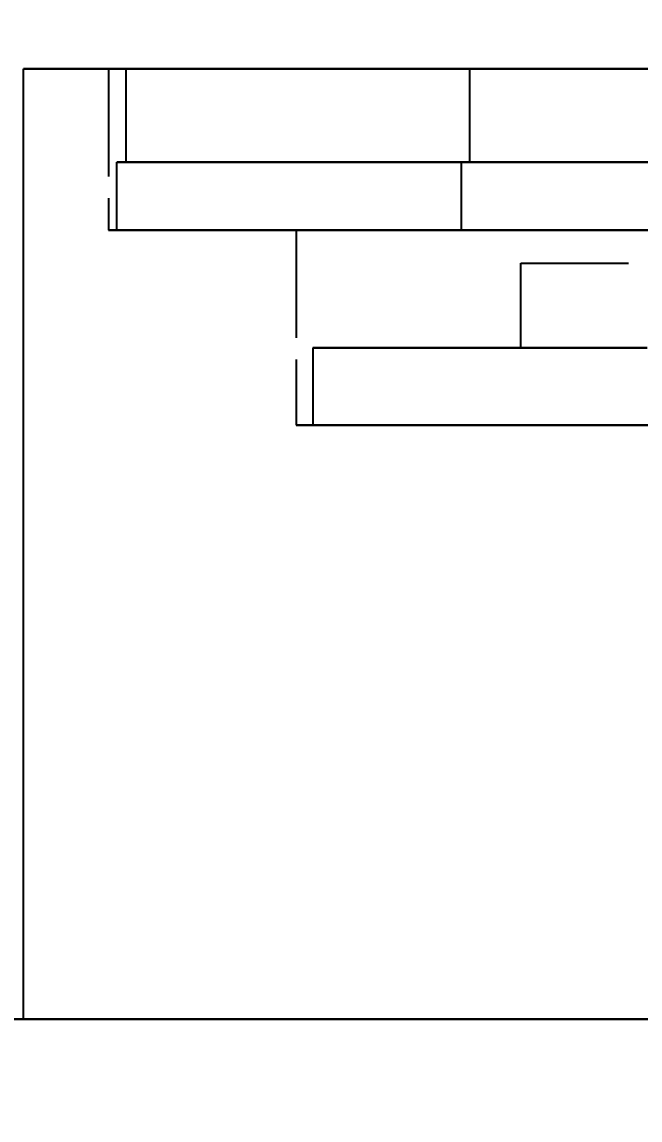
# Model space of a CAD drawing. Header units: millimetres. Extents: x -13 to 272, y -50 to 160.
# Drawn here: x 14.07 to 21.35, y 146.62 to 159.56 of the extents above; entities that cross this region are included whole.
import ezdxf

# ---------------------------------------------------------------- set-up
doc = ezdxf.new("R2010")
doc.units = ezdxf.units.MM
doc.linetypes.add('DASHED', pattern=[1.524, 1.27, -0.254])
for name, color, linetype in [('DIMS', 3, 'CONTINUOUS'), ('HIDDEN', 8, 'DASHED'), ('VISIBLE', 7, 'CONTINUOUS')]:
    doc.layers.add(name, color=color, linetype=linetype)
doc.styles.add('OpenSansCondensed-Light', font='OpenSansCondensed-Light.ttf')
doc.dimstyles.new('EZDXF', dxfattribs={"dimtxt": 0.25, "dimasz": 0.175, "dimexe": 0.375, "dimexo": 0.125, "dimgap": 0.1, "dimtad": 1, "dimlfac": 100, "dimzin": 12, "dimdsep": 46, "dimtxsty": 'OpenSansCondensed-Light', "dimblk": 'ARCHTICK', "dimcen": 2.5, "dimazin": 3, "dimtfac": 0.5, "dimtmove": 2, "dimatfit": 3})

# ---------------------------------------------------------------- blocks, each defined once
blk = doc.blocks.new('_ARCHTICK')
at = {"color": 0, "linetype": 'BYBLOCK', "const_width": 0.15}
blk.add_lwpolyline([(-0.5, -0.5), (0.5, 0.5)], dxfattribs=at)

msp = doc.modelspace()

# ---------------------------------------------------------------- linework, layer by layer
at = {"layer": 'HIDDEN'}
for points in [[(14.09, 159.01), (14.44429, 159.01), (14.79857, 159.01), (15.15286, 159.01), (15.50714, 159.01), (15.86143, 159.01), (16.21571, 159.01), (16.57, 159.01), (16.92429, 159.01), (17.27857, 159.01), (17.63286, 159.01), (17.98714, 159.01), (18.34143, 159.01), (18.69571, 159.01), (19.05, 159.01), (19.40429, 159.01), (19.75857, 159.01), (20.11286, 159.01), (20.46714, 159.01), (20.82143, 159.01), (21.17571, 159.01), (21.53, 159.01)], [(21.54079, 159.01), (21.21825, 159.01), (20.89571, 159.01), (20.57317, 159.01), (20.25063, 159.01), (19.9281, 159.01), (19.60556, 159.01), (19.28302, 159.01), (18.96048, 159.01), (18.63794, 159.01), (18.3154, 159.01), (17.99286, 159.01), (17.67032, 159.01), (17.34778, 159.01), (17.02524, 159.01), (16.7027, 159.01), (16.38016, 159.01), (16.05762, 159.01), (15.73508, 159.01), (15.41254, 159.01), (15.09, 159.01)], [(15.09, 159.01), (15.41254, 159.01), (15.73508, 159.01), (16.05762, 159.01), (16.38016, 159.01), (16.7027, 159.01), (17.02524, 159.01), (17.34778, 159.01), (17.67032, 159.01), (17.99286, 159.01), (18.3154, 159.01), (18.63794, 159.01), (18.96048, 159.01), (19.28302, 159.01), (19.60556, 159.01), (19.9281, 159.01), (20.25063, 159.01), (20.57317, 159.01), (20.89571, 159.01), (21.21825, 159.01), (21.54079, 159.01)], [(15.09, 159.01), (15.09, 157.11)], [(21.61746, 159.01), (21.30159, 159.01), (20.98571, 159.01), (20.66984, 159.01), (20.35397, 159.01), (20.0381, 159.01), (19.72222, 159.01), (19.40635, 159.01), (19.09048, 159.01), (18.7746, 159.01), (18.45873, 159.01), (18.14286, 159.01), (17.82698, 159.01), (17.51111, 159.01), (17.19524, 159.01), (16.87937, 159.01), (16.56349, 159.01), (16.24762, 159.01), (15.93175, 159.01), (15.61587, 159.01), (15.3, 159.01)], [(15.3, 159.01), (15.36429, 159.01), (15.42857, 159.01), (15.49286, 159.01), (15.55714, 159.01), (15.62143, 159.01), (15.68571, 159.01), (15.75, 159.01), (15.81429, 159.01), (15.87857, 159.01), (15.94286, 159.01), (16.00714, 159.01), (16.07143, 159.01), (16.13571, 159.01), (16.2, 159.01), (16.26429, 159.01), (16.32857, 159.01), (16.39286, 159.01), (16.45714, 159.01), (16.52143, 159.01), (16.58571, 159.01), (16.65, 159.01), (16.71429, 159.01), (16.77857, 159.01), (16.84286, 159.01), (16.90714, 159.01), (16.97143, 159.01), (17.03571, 159.01), (17.1, 159.01), (17.16429, 159.01), (17.22857, 159.01), (17.29286, 159.01), (17.35714, 159.01), (17.42143, 159.01), (17.48571, 159.01), (17.55, 159.01), (17.61429, 159.01), (17.67857, 159.01), (17.74286, 159.01), (17.80714, 159.01), (17.87143, 159.01), (17.93571, 159.01), (18, 159.01), (18.06429, 159.01), (18.12857, 159.01), (18.19286, 159.01), (18.25714, 159.01), (18.32143, 159.01), (18.38571, 159.01), (18.45, 159.01), (18.51429, 159.01), (18.57857, 159.01), (18.64286, 159.01), (18.70714, 159.01), (18.77143, 159.01), (18.83571, 159.01), (18.9, 159.01), (18.96429, 159.01), (19.02857, 159.01), (19.09286, 159.01), (19.15714, 159.01), (19.22143, 159.01), (19.28571, 159.01), (19.35, 159.01)], [(15.3, 157.91), (15.3, 159.01)], [(21.41032, 159.01), (21.22302, 159.01), (21.03571, 159.01), (20.84841, 159.01), (20.66111, 159.01), (20.47381, 159.01), (20.28651, 159.01), (20.09921, 159.01), (19.9119, 159.01), (19.7246, 159.01), (19.5373, 159.01), (19.35, 159.01)], [(19.35, 157.91), (19.35, 159.01)], [(21.5773, 157.91), (21.25794, 157.91), (20.93857, 157.91), (20.61921, 157.91), (20.29984, 157.91), (19.98048, 157.91), (19.66111, 157.91), (19.34175, 157.91), (19.02238, 157.91), (18.70302, 157.91), (18.38365, 157.91), (18.06429, 157.91), (17.74492, 157.91), (17.42556, 157.91), (17.10619, 157.91), (16.78683, 157.91), (16.46746, 157.91), (16.1481, 157.91), (15.82873, 157.91), (15.50937, 157.91), (15.19, 157.91)], [(15.19, 157.91), (15.25444, 157.91), (15.31889, 157.91), (15.38333, 157.91), (15.44778, 157.91), (15.51222, 157.91), (15.57667, 157.91), (15.64111, 157.91), (15.70556, 157.91), (15.77, 157.91), (15.83444, 157.91), (15.89889, 157.91), (15.96333, 157.91), (16.02778, 157.91), (16.09222, 157.91), (16.15667, 157.91), (16.22111, 157.91), (16.28556, 157.91), (16.35, 157.91), (16.41444, 157.91), (16.47889, 157.91), (16.54333, 157.91), (16.60778, 157.91), (16.67222, 157.91), (16.73667, 157.91), (16.80111, 157.91), (16.86556, 157.91), (16.93, 157.91), (16.99444, 157.91), (17.05889, 157.91), (17.12333, 157.91), (17.18778, 157.91), (17.25222, 157.91), (17.31667, 157.91), (17.38111, 157.91), (17.44556, 157.91), (17.51, 157.91), (17.57444, 157.91), (17.63889, 157.91), (17.70333, 157.91), (17.76778, 157.91), (17.83222, 157.91), (17.89667, 157.91), (17.96111, 157.91), (18.02556, 157.91), (18.09, 157.91), (18.15444, 157.91), (18.21889, 157.91), (18.28333, 157.91), (18.34778, 157.91), (18.41222, 157.91), (18.47667, 157.91), (18.54111, 157.91), (18.60556, 157.91), (18.67, 157.91), (18.73444, 157.91), (18.79889, 157.91), (18.86333, 157.91), (18.92778, 157.91), (18.99222, 157.91), (19.05667, 157.91), (19.12111, 157.91), (19.18556, 157.91), (19.25, 157.91)], [(15.19, 157.11), (15.19, 157.91)], [(19.35, 157.91), (19.28571, 157.91), (19.22143, 157.91), (19.15714, 157.91), (19.09286, 157.91), (19.02857, 157.91), (18.96429, 157.91), (18.9, 157.91), (18.83571, 157.91), (18.77143, 157.91), (18.70714, 157.91), (18.64286, 157.91), (18.57857, 157.91), (18.51429, 157.91), (18.45, 157.91), (18.38571, 157.91), (18.32143, 157.91), (18.25714, 157.91), (18.19286, 157.91), (18.12857, 157.91), (18.06429, 157.91), (18, 157.91), (17.93571, 157.91), (17.87143, 157.91), (17.80714, 157.91), (17.74286, 157.91), (17.67857, 157.91), (17.61429, 157.91), (17.55, 157.91), (17.48571, 157.91), (17.42143, 157.91), (17.35714, 157.91), (17.29286, 157.91), (17.22857, 157.91), (17.16429, 157.91), (17.1, 157.91), (17.03571, 157.91), (16.97143, 157.91), (16.90714, 157.91), (16.84286, 157.91), (16.77857, 157.91), (16.71429, 157.91), (16.65, 157.91), (16.58571, 157.91), (16.52143, 157.91), (16.45714, 157.91), (16.39286, 157.91), (16.32857, 157.91), (16.26429, 157.91), (16.2, 157.91), (16.13571, 157.91), (16.07143, 157.91), (16.00714, 157.91), (15.94286, 157.91), (15.87857, 157.91), (15.81429, 157.91), (15.75, 157.91), (15.68571, 157.91), (15.62143, 157.91), (15.55714, 157.91), (15.49286, 157.91), (15.42857, 157.91), (15.36429, 157.91), (15.3, 157.91)], [(15.3, 157.91), (15.61587, 157.91), (15.93175, 157.91), (16.24762, 157.91), (16.56349, 157.91), (16.87937, 157.91), (17.19524, 157.91), (17.51111, 157.91), (17.82698, 157.91), (18.14286, 157.91), (18.45873, 157.91), (18.7746, 157.91), (19.09048, 157.91), (19.40635, 157.91), (19.72222, 157.91), (20.0381, 157.91), (20.35397, 157.91), (20.66984, 157.91), (20.98571, 157.91), (21.30159, 157.91), (21.61746, 157.91)], [(19.25, 157.11), (19.25, 157.91)], [(19.35, 157.91), (31.15, 157.91)], [(21.54079, 157.11), (21.21825, 157.11), (20.89571, 157.11), (20.57317, 157.11), (20.25063, 157.11), (19.9281, 157.11), (19.60556, 157.11), (19.28302, 157.11), (18.96048, 157.11), (18.63794, 157.11), (18.3154, 157.11), (17.99286, 157.11), (17.67032, 157.11), (17.34778, 157.11), (17.02524, 157.11), (16.7027, 157.11), (16.38016, 157.11), (16.05762, 157.11), (15.73508, 157.11), (15.41254, 157.11), (15.09, 157.11)], [(15.09, 157.11), (15.41254, 157.11), (15.73508, 157.11), (16.05762, 157.11), (16.38016, 157.11), (16.7027, 157.11), (17.02524, 157.11), (17.34778, 157.11), (17.67032, 157.11), (17.99286, 157.11), (18.3154, 157.11), (18.63794, 157.11), (18.96048, 157.11), (19.28302, 157.11), (19.60556, 157.11), (19.9281, 157.11), (20.25063, 157.11), (20.57317, 157.11), (20.89571, 157.11), (21.21825, 157.11), (21.54079, 157.11)], [(19.25, 157.11), (19.18556, 157.11), (19.12111, 157.11), (19.05667, 157.11), (18.99222, 157.11), (18.92778, 157.11), (18.86333, 157.11), (18.79889, 157.11), (18.73444, 157.11), (18.67, 157.11), (18.60556, 157.11), (18.54111, 157.11), (18.47667, 157.11), (18.41222, 157.11), (18.34778, 157.11), (18.28333, 157.11), (18.21889, 157.11), (18.15444, 157.11), (18.09, 157.11), (18.02556, 157.11), (17.96111, 157.11), (17.89667, 157.11), (17.83222, 157.11), (17.76778, 157.11), (17.70333, 157.11), (17.63889, 157.11), (17.57444, 157.11), (17.51, 157.11), (17.44556, 157.11), (17.38111, 157.11), (17.31667, 157.11), (17.25222, 157.11), (17.18778, 157.11), (17.12333, 157.11), (17.05889, 157.11), (16.99444, 157.11), (16.93, 157.11), (16.86556, 157.11), (16.80111, 157.11), (16.73667, 157.11), (16.67222, 157.11), (16.60778, 157.11), (16.54333, 157.11), (16.47889, 157.11), (16.41444, 157.11), (16.35, 157.11), (16.28556, 157.11), (16.22111, 157.11), (16.15667, 157.11), (16.09222, 157.11), (16.02778, 157.11), (15.96333, 157.11), (15.89889, 157.11), (15.83444, 157.11), (15.77, 157.11), (15.70556, 157.11), (15.64111, 157.11), (15.57667, 157.11), (15.51222, 157.11), (15.44778, 157.11), (15.38333, 157.11), (15.31889, 157.11), (15.25444, 157.11), (15.19, 157.11)], [(15.19, 157.11), (15.50937, 157.11), (15.82873, 157.11), (16.1481, 157.11), (16.46746, 157.11), (16.78683, 157.11), (17.10619, 157.11), (17.42556, 157.11), (17.74492, 157.11), (18.06429, 157.11), (18.38365, 157.11), (18.70302, 157.11), (19.02238, 157.11), (19.34175, 157.11), (19.66111, 157.11), (19.98048, 157.11), (20.29984, 157.11), (20.61921, 157.11), (20.93857, 157.11), (21.25794, 157.11), (21.5773, 157.11)], [(21.59048, 157.11), (21.3381, 157.11), (21.08571, 157.11), (20.83333, 157.11), (20.58095, 157.11), (20.32857, 157.11), (20.07619, 157.11), (19.82381, 157.11), (19.57143, 157.11), (19.31905, 157.11), (19.06667, 157.11), (18.81429, 157.11), (18.5619, 157.11), (18.30952, 157.11), (18.05714, 157.11), (17.80476, 157.11), (17.55238, 157.11), (17.3, 157.11)], [(17.3, 157.11), (17.55238, 157.11), (17.80476, 157.11), (18.05714, 157.11), (18.30952, 157.11), (18.5619, 157.11), (18.81429, 157.11), (19.06667, 157.11), (19.31905, 157.11), (19.57143, 157.11), (19.82381, 157.11), (20.07619, 157.11), (20.32857, 157.11), (20.58095, 157.11), (20.83333, 157.11), (21.08571, 157.11), (21.3381, 157.11), (21.59048, 157.11)], [(17.3, 157.11), (17.3, 154.81)], [(19.95, 155.72), (19.95, 156.72)], [(19.95, 155.72), (19.95, 156.72)], [(19.95, 156.72), (30.55, 156.72)], [(19.95, 156.72), (30.55, 156.72)], [(21.43651, 155.72), (21.19048, 155.72), (20.94444, 155.72), (20.69841, 155.72), (20.45238, 155.72), (20.20635, 155.72), (19.96032, 155.72), (19.71429, 155.72), (19.46825, 155.72), (19.22222, 155.72), (18.97619, 155.72), (18.73016, 155.72), (18.48413, 155.72), (18.2381, 155.72), (17.99206, 155.72), (17.74603, 155.72), (17.5, 155.72)], [(17.5, 155.72), (17.74603, 155.72), (17.99206, 155.72), (18.2381, 155.72), (18.48413, 155.72), (18.73016, 155.72), (18.97619, 155.72), (19.22222, 155.72), (19.46825, 155.72), (19.71429, 155.72), (19.96032, 155.72), (20.20635, 155.72), (20.45238, 155.72), (20.69841, 155.72), (20.94444, 155.72), (21.19048, 155.72), (21.43651, 155.72)], [(17.5, 155.72), (17.5, 154.81)], [(19.95, 155.72), (30.55, 155.72)], [(19.95, 155.72), (30.55, 155.72)], [(21.59048, 154.81), (21.3381, 154.81), (21.08571, 154.81), (20.83333, 154.81), (20.58095, 154.81), (20.32857, 154.81), (20.07619, 154.81), (19.82381, 154.81), (19.57143, 154.81), (19.31905, 154.81), (19.06667, 154.81), (18.81429, 154.81), (18.5619, 154.81), (18.30952, 154.81), (18.05714, 154.81), (17.80476, 154.81), (17.55238, 154.81), (17.3, 154.81)], [(17.3, 154.81), (17.55238, 154.81), (17.80476, 154.81), (18.05714, 154.81), (18.30952, 154.81), (18.5619, 154.81), (18.81429, 154.81), (19.06667, 154.81), (19.31905, 154.81), (19.57143, 154.81), (19.82381, 154.81), (20.07619, 154.81), (20.32857, 154.81), (20.58095, 154.81), (20.83333, 154.81), (21.08571, 154.81), (21.3381, 154.81), (21.59048, 154.81)], [(21.43651, 154.81), (21.19048, 154.81), (20.94444, 154.81), (20.69841, 154.81), (20.45238, 154.81), (20.20635, 154.81), (19.96032, 154.81), (19.71429, 154.81), (19.46825, 154.81), (19.22222, 154.81), (18.97619, 154.81), (18.73016, 154.81), (18.48413, 154.81), (18.2381, 154.81), (17.99206, 154.81), (17.74603, 154.81), (17.5, 154.81)], [(17.5, 154.81), (17.74603, 154.81), (17.99206, 154.81), (18.2381, 154.81), (18.48413, 154.81), (18.73016, 154.81), (18.97619, 154.81), (19.22222, 154.81), (19.46825, 154.81), (19.71429, 154.81), (19.96032, 154.81), (20.20635, 154.81), (20.45238, 154.81), (20.69841, 154.81), (20.94444, 154.81), (21.19048, 154.81), (21.43651, 154.81)], [(13.86111, 147.81), (14.41667, 147.81), (14.97222, 147.81), (15.52778, 147.81), (16.08333, 147.81), (16.63889, 147.81), (17.19444, 147.81), (17.75, 147.81), (18.30556, 147.81), (18.86111, 147.81), (19.41667, 147.81), (19.97222, 147.81), (20.52778, 147.81), (21.08333, 147.81), (21.63889, 147.81)], [(21.53, 147.81), (21.17571, 147.81), (20.82143, 147.81), (20.46714, 147.81), (20.11286, 147.81), (19.75857, 147.81), (19.40429, 147.81), (19.05, 147.81), (18.69571, 147.81), (18.34143, 147.81), (17.98714, 147.81), (17.63286, 147.81), (17.27857, 147.81), (16.92429, 147.81), (16.57, 147.81), (16.21571, 147.81), (15.86143, 147.81), (15.50714, 147.81), (15.15286, 147.81), (14.79857, 147.81), (14.44429, 147.81), (14.09, 147.81)], [(14.09, 147.81), (14.44429, 147.81), (14.79857, 147.81), (15.15286, 147.81), (15.50714, 147.81), (15.86143, 147.81), (16.21571, 147.81), (16.57, 147.81), (16.92429, 147.81), (17.27857, 147.81), (17.63286, 147.81), (17.98714, 147.81), (18.34143, 147.81), (18.69571, 147.81), (19.05, 147.81), (19.40429, 147.81), (19.75857, 147.81), (20.11286, 147.81), (20.46714, 147.81), (20.82143, 147.81), (21.17571, 147.81), (21.53, 147.81)]]:
    msp.add_lwpolyline(points, dxfattribs=at)
at = {"layer": 'VISIBLE'}
for points in [[(19.35, 159.01), (19.26651, 159.01), (19.18302, 159.01), (19.09952, 159.01), (19.01603, 159.01), (18.93254, 159.01), (18.84905, 159.01), (18.76556, 159.01), (18.68206, 159.01), (18.59857, 159.01), (18.51508, 159.01), (18.43159, 159.01), (18.3481, 159.01), (18.2646, 159.01), (18.18111, 159.01), (18.09762, 159.01), (18.01413, 159.01), (17.93063, 159.01), (17.84714, 159.01), (17.76365, 159.01), (17.68016, 159.01), (17.59667, 159.01), (17.51317, 159.01), (17.42968, 159.01), (17.34619, 159.01), (17.2627, 159.01), (17.17921, 159.01), (17.09571, 159.01), (17.01222, 159.01), (16.92873, 159.01), (16.84524, 159.01), (16.76175, 159.01), (16.67825, 159.01), (16.59476, 159.01), (16.51127, 159.01), (16.42778, 159.01), (16.34429, 159.01), (16.26079, 159.01), (16.1773, 159.01), (16.09381, 159.01), (16.01032, 159.01), (15.92683, 159.01), (15.84333, 159.01), (15.75984, 159.01), (15.67635, 159.01), (15.59286, 159.01), (15.50937, 159.01), (15.42587, 159.01), (15.34238, 159.01), (15.25889, 159.01), (15.1754, 159.01), (15.0919, 159.01), (15.00841, 159.01), (14.92492, 159.01), (14.84143, 159.01), (14.75794, 159.01), (14.67444, 159.01), (14.59095, 159.01), (14.50746, 159.01), (14.42397, 159.01), (14.34048, 159.01), (14.25698, 159.01), (14.17349, 159.01), (14.09, 159.01)], [(14.09, 147.81), (14.09, 159.01)], [(19.35, 157.91), (19.35, 159.01)], [(19.35, 159.01), (31.15, 159.01)], [(19.25, 157.11), (19.25, 157.91)], [(19.25, 157.91), (31.25, 157.91)], [(19.25, 157.11), (21.5, 157.11)], [(21.63889, 147.81), (21.08333, 147.81), (20.52778, 147.81), (19.97222, 147.81), (19.41667, 147.81), (18.86111, 147.81), (18.30556, 147.81), (17.75, 147.81), (17.19444, 147.81), (16.63889, 147.81), (16.08333, 147.81), (15.52778, 147.81), (14.97222, 147.81), (14.41667, 147.81), (13.86111, 147.81)]]:
    msp.add_lwpolyline(points, dxfattribs=at)

# ---------------------------------------------------------------- dimensions: what is measured, and where the dimension line sits
at = {"layer": 'DIMS'}
msp.add_linear_dim(base=(-11.25, 100.51), p1=(14.09, 100.51), p2=(14.09, 159.01), angle=90, dimstyle='EZDXF', override={"dimtxt": 1.6, "dimasz": 1, "dimexe": 0.6, "dimexo": 0.5, "dimdec": 2}, dxfattribs=at).render()

doc.saveas('drawing.dxf')
